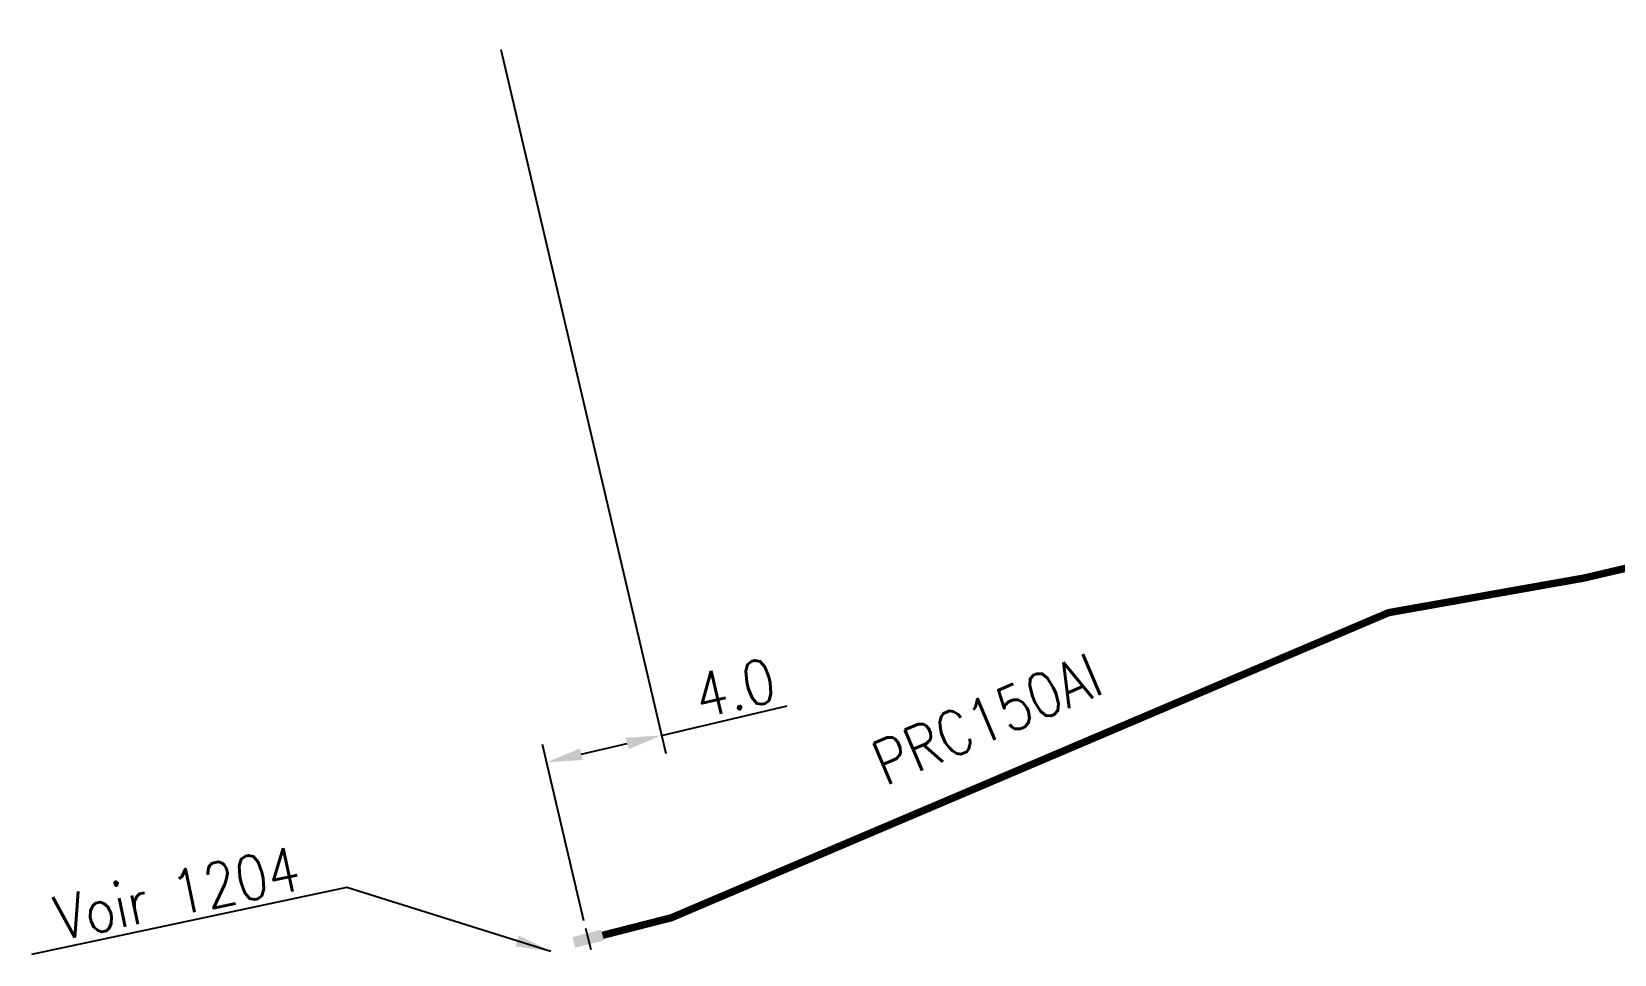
# Model space of a CAD drawing. Header units: millimetres. Extents: x 146000 to 147000, y 142004 to 143004.
# Drawn here: x 146246.1 to 146299.8, y 142762.5 to 142793.8 of the extents above; entities that cross this region are included whole.
import ezdxf
from ezdxf.enums import TextEntityAlignment as Align

# ---------------------------------------------------------------- set-up
doc = ezdxf.new("R2010")
doc.units = ezdxf.units.MM
doc.header["$PDMODE"] = 34
doc.layers.get('0').update_dxf_attribs({"linetype": 'CONTINUOUS'})
doc.layers.get('Defpoints').update_dxf_attribs({"linetype": 'CONTINUOUS'})
doc.layers.add('M_130', color=3, linetype='M_ST_15')
doc.layers.add('M_300', color=7, linetype='CONTINUOUS')
doc.styles.get("Standard").update_dxf_attribs({"font": 'romans.shx', "width": 0.85})
doc.linetypes.add('M_ST_15', pattern='A,5,-0.3,["XX",Standard,S=1,R=0,X=0,Y=-0.5],-2.5', length=7.8)
doc.dimstyles.get("Standard").update_dxf_attribs({"dimtxt": 1.5, "dimasz": 1.2, "dimexe": 0.625, "dimexo": 0.625, "dimgap": 0.25, "dimtad": 1, "dimdec": 1, "dimzin": 0, "dimdsep": 46, "dimtxsty": 'Standard', "dimcen": -0.5, "dimadec": 0, "dimazin": 0, "dimtfac": 1, "dimtdec": 1, "dimtmove": 0, "dimatfit": 3, "dimfxl": 0, "dimtolj": 1, "dimtzin": 0, "dimarcsym": 0})

# ---------------------------------------------------------------- blocks, each defined once
blk = doc.blocks.new('M_300_04')
at = {"color": 0, "linetype": 'Continuous'}
blk.add_line((0, 0.375), (0, -0.375), dxfattribs=at)
blk.add_solid([(-0.5, 0.188), (-0.5, -0.188), (0.5, 0.188), (0.5, -0.188)], dxfattribs=at)
at = {"color": 0, "linetype": 'Continuous', "width": 0.75, "flags": 3}
for tag, p in [('DEF_LEG', (0, -5)), ('DEF_COUP', (0.023, -7.005)), ('DEF_TYPE', (0, -9))]:
    blk.add_attdef(tag, text='', height=1.2, dxfattribs=at).set_placement(p, align=Align.MIDDLE)
blk = doc.blocks.new('*D122')
at = {"layer": 'Defpoints', "color": 0, "linetype": 'Continuous', "transparency": 16777216}
for p in [(146261.876, 142793.798), (146263.575, 142769.032), (146264.977, 142763.051)]:
    blk.add_point(p, dxfattribs=at)
at = {"layer": 'M_300', "color": 0, "linetype": 'Continuous', "lineweight": -2, "transparency": 16777216}
for p, q in [((146262.018, 142793.19), (146267.609, 142769.335)), ((146267.466, 142769.944), (146271.723, 142770.941)), ((146264.834, 142763.659), (146263.433, 142769.64)), ((146264.744, 142769.305), (146266.298, 142769.67))]:
    blk.add_line(p, q, dxfattribs=at)
at = {"layer": 'M_300', "color": 0, "linetype": 'Continuous', "transparency": 16777216}
for points in [[(146266.253, 142769.864), (146266.344, 142769.475), (146267.466, 142769.944)], [(146264.698, 142769.5), (146264.789, 142769.111), (146263.575, 142769.032)]]:
    blk.add_solid(points, dxfattribs=at)
at = {"layer": 'M_300', "color": 0, "linetype": 'Continuous', "transparency": 16777216, "insert": (146269.951, 142771.553), "char_height": 1.5, "attachment_point": 5, "rotation": 13.1906}
blk.add_mtext('\\A1;4.0', dxfattribs=at)

msp = doc.modelspace()

# ---------------------------------------------------------------- linework, layer by layer
at = {"layer": 'M_130', "const_width": 0.25, "flags": 128}
msp.add_lwpolyline([(146313.507, 142779.848), (146306.704, 142777.233), (146303.555, 142776.405), (146298.739, 142775.278), (146292.113, 142774.105), (146267.794, 142763.762), (146265.463, 142763.167)], dxfattribs=at)

# ---------------------------------------------------------------- block references
at = {"layer": 'M_300', "rotation": 14.33553937190913}
msp.add_blockref('M_300_04', (146264.977, 142763.051), dxfattribs=at)

# ---------------------------------------------------------------- texts
at = {"layer": 'M_130', "linetype": 'Continuous', "width": 0.85}
msp.add_text('PRC150Al', height=1.5, rotation=23.0389, dxfattribs=at).set_placement((146275.043, 142768.216))
at = {"layer": 'M_300', "linetype": 'Continuous', "insert": (146255.323, 142764.736), "char_height": 1.5, "attachment_point": 9, "rotation": 12}
msp.add_mtext('Voir 1204 ', dxfattribs=at)

# ---------------------------------------------------------------- dimensions: what is measured, and where the dimension line sits
at = {"layer": 'M_300', "linetype": 'Continuous'}
dim = msp.add_linear_dim(base=(146263.575, 142769.032), p1=(146261.876, 142793.798), p2=(146264.977, 142763.051), angle=13.1906, dimstyle='Standard', dxfattribs=at)
dim.commit()
dim.dimension.update_dxf_attribs({"geometry": '*D122', "text_midpoint": (146270.179, 142770.579), "dimtype": 160})

# ---------------------------------------------------------------- leaders
at = {"layer": 'M_300', "linetype": 'Continuous', "annotation_type": 0, "has_hookline": 1, "hookline_direction": 1, "text_width": 9.471, "horizontal_direction": (0.978148, 0.207912, 0)}
msp.add_leader([(146263.711, 142762.618), (146256.793, 142764.793), (146255.619, 142764.543)], dimstyle='Standard', dxfattribs=at)

doc.saveas('drawing.dxf')
